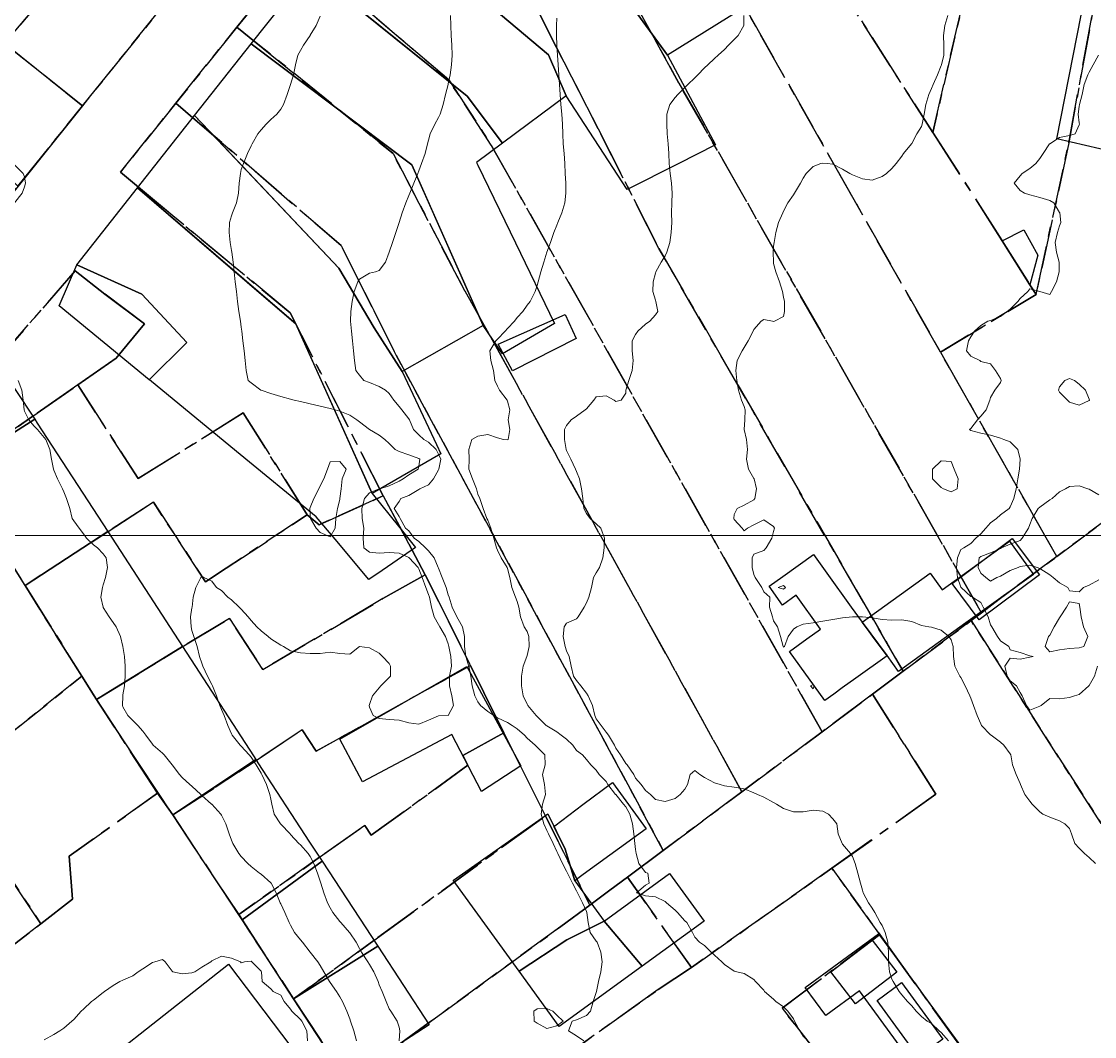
# Model space of a CAD drawing. Header units: centimetres. Extents: x 0 to 642158, y -847 to 649707.
# Drawn here: x 616499.1 to 616553.5, y 621662 to 621713.5 of the extents above; entities that cross this region are included whole.
import ezdxf

# ---------------------------------------------------------------- set-up
doc = ezdxf.new("R2010")
doc.units = ezdxf.units.CM
doc.header["$MEASUREMENT"] = 0
doc.linetypes.add('CENTERX2', pattern=[4, 2.5, -0.5, 0.5, -0.5])
doc.layers.add('MEV_grille', color=254, linetype='Continuous', lineweight=9)
doc.layers.add('WAL_topographie 0.5', color=253, linetype='Continuous', lineweight=20)
doc.layers.add('SPW_batiments', color=7, linetype='Continuous')
doc.layers.add('SPW_parcellaire cadastral', color=7, linetype='CENTERX2', lineweight=25, true_color=0xff0542)

# ---------------------------------------------------------------- blocks, each defined once
blk = doc.blocks.new('*U114')
at = {"layer": 'MEV_grille', "transparency": 33554687}
blk.add_lwpolyline([(-1338.461, 0), (1338.461, 0)], dxfattribs=at)
blk = doc.blocks.new('*U115')
at = {"layer": 'MEV_grille', "color": 0, "linetype": 'ByBlock', "lineweight": -2, "transparency": 16777216}
blk.add_blockref('*U114', (0, -700), dxfattribs=at)

msp = doc.modelspace()

# ---------------------------------------------------------------- linework, layer by layer
at = {"layer": 'SPW_batiments'}
for points in [[(616552.853, 621713.779), (616553.17, 621715.391), (616556.649, 621733.262), (616560.103, 621732.556), (616561.761, 621732.217), (616558.727, 621712.8), (616555.925, 621713.267), (616554.528, 621706.818), (616551.619, 621707.497), (616552.853, 621713.779)], [(616535.625, 621714.082), (616531.872, 621711.747), (616528.166, 621716.844), (616520.03, 621724.053), (616523.893, 621728.942), (616530.909, 621722.001), (616531.907, 621720.24), (616535.625, 621714.082)], [(616534.294, 621707.192), (616532.401, 621706.236), (616529.815, 621704.93), (616526.727, 621709.688), (616525.828, 621711.764), (616516.512, 621719.601), (616519.241, 621723.055), (616520.03, 621724.053), (616528.166, 621716.844), (616531.872, 621711.747), (616534.294, 621707.192)], [(616526.727, 621709.688), (616523.494, 621707.282), (616521.698, 621709.672), (616513.742, 621716.095), (616516.512, 621719.601), (616525.828, 621711.764), (616526.727, 621709.688)], [(616510.757, 621712.318), (616512.34, 621714.321), (616512.963, 621715.11), (616513.742, 621716.095), (616514.392, 621715.57), (616519.814, 621711.193), (616521.698, 621709.672), (616523.494, 621707.282), (616522.182, 621706.305), (616522.253, 621706.159), (616524.159, 621702.224), (616526.138, 621698.137), (616523.497, 621696.6), (616522.519, 621698.029), (616519.673, 621704.437), (616518.895, 621706.189), (616510.757, 621712.318)], [(616502.196, 621709.176), (616495.097, 621700.326), (616491.895, 621696.444), (616488.173, 621701.382), (616486.896, 621703.075), (616491.008, 621706.955), (616492.746, 621705.525), (616498.301, 621712.298), (616502.196, 621709.176)], [(616518.413, 621695.692), (616516.993, 621697.917), (616515.2, 621700.941), (616507.883, 621708.681), (616510.757, 621712.318), (616518.895, 621706.189), (616522.519, 621698.029), (616518.413, 621695.692)], [(616513.018, 621698.113), (616513.016, 621698.115), (616513.009, 621698.121), (616504.982, 621705.01), (616507.883, 621708.681), (616508.614, 621707.907), (616515.2, 621700.941), (616516.993, 621697.917), (616518.413, 621695.692), (616520.151, 621691.991), (616520.368, 621691.53), (616516.885, 621689.513), (616513.018, 621698.113)], [(616505.589, 621695.277), (616505.583, 621695.282), (616507.492, 621697.175), (616505.206, 621699.628), (616501.907, 621701.117), (616502.783, 621702.226), (616504.982, 621705.01), (616510.553, 621700.229), (616510.562, 621700.221), (616513.018, 621698.113), (616514.153, 621695.588), (616516.885, 621689.513), (616518.224, 621687.857), (616519.094, 621686.78), (616517.93, 621685.98), (616517.397, 621685.613), (616516.724, 621685.15), (616515.004, 621687.198), (616514.048, 621688.336), (616510.009, 621691.65), (616505.589, 621695.277)], [(616550.646, 621701.599), (616550.246, 621700.099), (616548.846, 621702.332), (616549.946, 621702.882), (616550.646, 621701.599)], [(616501.907, 621701.117), (616505.206, 621699.628), (616507.492, 621697.175), (616505.583, 621695.282), (616501.009, 621699.035), (616501.907, 621701.117)], [(616499.681, 621693.426), (616499.778, 621693.275), (616495.643, 621690.64), (616495.517, 621690.827), (616495.429, 621690.957), (616491.797, 621696.325), (616491.895, 621696.444), (616495.097, 621700.326), (616499.681, 621693.426)], [(616527.23, 621697.38), (616523.997, 621695.729), (616523.28, 621697.079), (616526.68, 621698.597), (616527.23, 621697.38)], [(616499.902, 621693.086), (616503.479, 621687.576), (616499.281, 621684.842), (616495.723, 621690.513), (616495.643, 621690.64), (616499.778, 621693.275), (616499.902, 621693.086)], [(616507.265, 621681.744), (616502.912, 621679.058), (616502.792, 621679.249), (616499.281, 621684.842), (616503.479, 621687.576), (616507.265, 621681.744)], [(616545.791, 621684.63), (616547.124, 621685.59), (616549.213, 621687.094), (616550.427, 621685.408), (616548.185, 621683.793), (616547.005, 621682.944), (616543.589, 621680.484), (616543.012, 621681.286), (616543.001, 621681.279), (616542.353, 621682.154), (616542.091, 621682.509), (616541.736, 621682.988), (616545.185, 621685.472), (616545.791, 621684.63)], [(616550.731, 621685.382), (616547.681, 621683.099), (616546.298, 621684.949), (616549.348, 621687.232), (616550.731, 621685.382)], [(616537.71, 621685.302), (616539.264, 621686.421), (616539.947, 621685.473), (616541.186, 621683.752), (616541.736, 621682.988), (616543.001, 621681.279), (616541.425, 621680.143), (616540.732, 621679.645), (616540.303, 621679.335), (616539.854, 621679.012), (616538.061, 621681.502), (616538.939, 621682.134), (616539.632, 621682.633), (616538.393, 621684.354), (616537.7, 621683.855), (616537.017, 621684.804), (616537.71, 621685.302)], [(616510.865, 621676.199), (616510.988, 621676.01), (616506.774, 621673.204), (616504.297, 621676.958), (616502.995, 621678.933), (616502.912, 621679.058), (616507.265, 621681.744), (616510.865, 621676.199)], [(616524.431, 621675.696), (616522.432, 621674.396), (616520.932, 621677.279), (616516.399, 621674.878), (616515.249, 621677.045), (616521.682, 621680.729), (616524.431, 621675.696)], [(616511.094, 621675.849), (616513.716, 621671.828), (616514.349, 621670.86), (616510.289, 621667.893), (616510.165, 621668.081), (616508.786, 621670.163), (616507.683, 621671.828), (616506.774, 621673.204), (616510.988, 621676.01), (616511.094, 621675.849)], [(616530.781, 621672.493), (616527.594, 621670.18), (616527.384, 621670.027), (616527.167, 621669.87), (616526.681, 621671.474), (616526.109, 621672.623), (616526.148, 621672.652), (616527.577, 621673.728), (616529.069, 621674.851), (616530.781, 621672.493)], [(616521.009, 621669.902), (616525.795, 621673.254), (616526.681, 621671.474), (616527.167, 621669.87), (616528.654, 621667.82), (616526.764, 621666.865), (616524.347, 621665.275), (616520.995, 621669.893), (616521.009, 621669.902)], [(616517.178, 621666.542), (616512.903, 621663.879), (616510.394, 621667.732), (616510.289, 621667.893), (616514.349, 621670.86), (616517.178, 621666.542)], [(616528.654, 621667.82), (616531.971, 621670.228), (616533.724, 621667.813), (616530.584, 621665.534), (616528.654, 621667.82)], [(616528.654, 621667.82), (616530.584, 621665.534), (616530.581, 621665.532), (616526.377, 621662.48), (616524.347, 621665.275), (616526.764, 621666.865), (616528.654, 621667.82)], [(616540.555, 621665.705), (616542.562, 621667.177), (616543.609, 621665.749), (616546.915, 621661.238), (616544.908, 621659.767), (616541.601, 621664.279), (616539.894, 621663.029), (616538.849, 621664.455), (616540.555, 621665.705)], [(616519.784, 621662.562), (616515.551, 621659.812), (616512.903, 621663.879), (616517.178, 621666.542), (616519.784, 621662.562)], [(616543.5, 621665.232), (616541.401, 621663.632), (616540.15, 621665.248), (616542.25, 621666.849), (616543.5, 621665.232)], [(616514.551, 621659.096), (616504.952, 621651.744), (616500.084, 621658.135), (616509.601, 621665.628), (616514.551, 621659.096)], [(616545.834, 621661.832), (616544.584, 621660.932), (616542.501, 621663.799), (616543.733, 621664.699), (616545.834, 621661.832)]]:
    msp.add_lwpolyline(points, dxfattribs=at)
at = {"layer": 'SPW_parcellaire cadastral'}
for points in [[(616511.696, 621741.784), (616509.883, 621732.124), (616507.99, 621729.738), (616507.99, 621729.791), (616505.044, 621726.026), (616501.864, 621722.923), (616501.864, 621722.87), (616499.845, 621721.025), (616503.245, 621718.259), (616498.246, 621712.342), (616495.319, 621708.767), (616492.747, 621705.525), (616491.029, 621706.975), (616485.196, 621711.874), (616504.286, 621732.783), (616505.051, 621732.574), (616506.782, 621742.705), (616511.696, 621741.784)], [(616503.245, 621718.259), (616511.09, 621727.505), (616511.519, 621728.073), (616513.806, 621731.339), (616515.628, 621741.047), (616520.701, 621740.095), (616519.104, 621730.227), (616515.111, 621725.2), (616502.196, 621709.176), (616498.246, 621712.342), (616503.245, 621718.259)], [(616545.322, 621707.828), (616540.087, 621716.01), (616540.877, 621719.476), (616542.437, 621726.294), (616544.507, 621735.311), (616550.571, 621734.033), (616548.477, 621723.316), (616548.062, 621720.886), (616547.344, 621716.578), (616545.322, 621707.828)], [(616556.836, 621732.714), (616552.221, 621707.297), (616550.558, 621699.61), (616550.247, 621700.099), (616548.846, 621702.331), (616545.322, 621707.828), (616547.344, 621716.578), (616548.062, 621720.886), (616548.477, 621723.316), (616550.571, 621734.033), (616556.836, 621732.714)], [(616522.713, 621728.95), (616525.979, 621733.014), (616526.297, 621732.73), (616532.281, 621727.388), (616534.084, 621725.778), (616536.877, 621721.08), (616538.078, 621719.047), (616540.087, 621716.01), (616545.322, 621707.828), (616548.846, 621702.331), (616550.247, 621700.099), (616550.558, 621699.61), (616545.71, 621696.678), (616536.025, 621713.768), (616532.539, 621719.992), (616531.231, 621722.327), (616523.643, 621728.279), (616522.713, 621728.95)], [(616556.836, 621732.714), (616563, 621731.416), (616558.728, 621712.499), (616554.03, 621693.449), (616556.348, 621689.849), (616555.225, 621689.011), (616551.607, 621686.309), (616545.71, 621696.678), (616550.558, 621699.61), (616552.221, 621707.297), (616556.836, 621732.714)], [(616522.713, 621728.95), (616523.643, 621728.279), (616531.231, 621722.327), (616532.539, 621719.992), (616536.025, 621713.768), (616545.71, 621696.678), (616551.607, 621686.309), (616548.694, 621684.158), (616547.797, 621683.459), (616532.446, 621710.329), (616528.122, 621718.178), (616520.421, 621724.221), (616519.496, 621724.946), (616522.713, 621728.95)], [(616513.135, 621717.032), (616510.024, 621713.162), (616506.924, 621709.305), (616504.116, 621705.812), (616505.132, 621704.964), (616512.724, 621698.68), (616517.448, 621689.395), (616514.198, 621687.927), (616513.599, 621688.428), (616510.35, 621693.601), (616505.015, 621690.264), (616501.953, 621695.019), (616503.906, 621696.374), (616505.339, 621698.12), (616503.336, 621699.622), (616501.832, 621700.799), (616497.806, 621696.179), (616495.09, 621700.334), (616496.64, 621702.292), (616498.922, 621705.099), (616502.196, 621709.176), (616515.111, 621725.2)], [(616543.82, 621680.494), (616531.43, 621701.946), (616528.344, 621708.011), (616526.24, 621712.142), (616525.208, 621714.174), (616517.234, 621720.206), (616516.271, 621720.935), (616519.496, 621724.946), (616520.421, 621724.221), (616528.122, 621718.178), (616532.446, 621710.329), (616547.797, 621683.459), (616547.268, 621683.063), (616543.82, 621680.494)], [(616543.82, 621680.494), (616542.259, 621679.328), (616539.713, 621677.426), (616522.929, 621707.178), (616520.774, 621710.489), (616514.069, 621716.22), (616513.135, 621717.032), (616516.271, 621720.935), (616517.234, 621720.206), (616525.208, 621714.174), (616526.24, 621712.142), (616528.344, 621708.011), (616531.43, 621701.946), (616543.82, 621680.494)], [(616513.135, 621717.032), (616514.069, 621716.22), (616520.774, 621710.489), (616522.929, 621707.178), (616539.713, 621677.426), (616535.639, 621674.385), (616523.071, 621697.142), (616521.587, 621699.797), (616517.947, 621706.761), (616511.013, 621712.371), (616510.024, 621713.162), (616513.135, 621717.032)], [(616535.639, 621674.385), (616531.652, 621671.408), (616518.102, 621696.534), (616516.883, 621698.964), (616516.498, 621699.73), (616515.316, 621702.087), (616507.918, 621708.472), (616506.924, 621709.305), (616510.024, 621713.162), (616511.013, 621712.371), (616517.947, 621706.761), (616521.587, 621699.797), (616523.071, 621697.142), (616535.639, 621674.385)], [(616498.922, 621705.099), (616495.319, 621708.767), (616498.246, 621712.342), (616502.196, 621709.176), (616498.922, 621705.099)], [(616519.579, 621685.377), (616518.751, 621686.953), (616517.448, 621689.395), (616512.724, 621698.68), (616505.132, 621704.964), (616504.116, 621705.812), (616506.924, 621709.305), (616507.918, 621708.472), (616515.316, 621702.087), (616516.498, 621699.73), (616516.883, 621698.964), (616518.102, 621696.534), (616531.652, 621671.408), (616529.838, 621670.055), (616528.936, 621669.383), (616527.934, 621668.629), (616526.314, 621671.865), (616525.675, 621673.162), (616524.418, 621675.679), (616523.572, 621677.375), (616522.555, 621679.416), (616521.874, 621680.786), (616520.274, 621684.012), (616519.579, 621685.377)], [(616491.798, 621696.325), (616495.09, 621700.334), (616497.806, 621696.179), (616501.832, 621700.799), (616503.336, 621699.622), (616505.339, 621698.12), (616503.906, 621696.374), (616501.953, 621695.019), (616499.681, 621693.426), (616495.643, 621690.639), (616495.431, 621690.958), (616492.951, 621694.62), (616491.798, 621696.325)], [(616495.643, 621690.639), (616499.681, 621693.426), (616501.953, 621695.019), (616505.015, 621690.264), (616510.35, 621693.601), (616513.599, 621688.428), (616509.482, 621685.727), (616508.431, 621685.038), (616505.79, 621689.079), (616503.443, 621687.552), (616499.281, 621684.842), (616495.643, 621690.639)], [(616480.306, 621667.153), (616478.755, 621669.624), (616475.915, 621674.149), (616483.286, 621680.594), (616483.864, 621681.033), (616485.438, 621682.227), (616486.142, 621682.762), (616495.431, 621690.958), (616495.643, 621690.639), (616499.281, 621684.842), (616502.164, 621680.248), (616495.33, 621674.758), (616493.414, 621673.219), (616488.674, 621669.343), (616482.385, 621664.123), (616482.445, 621664.043), (616482.315, 621663.953), (616481.73, 621664.884), (616486.755, 621669.227), (616485.053, 621671.45), (616480.306, 621667.153)], [(616502.912, 621679.057), (616502.164, 621680.248), (616499.281, 621684.842), (616503.443, 621687.552), (616505.79, 621689.079), (616508.431, 621685.038), (616509.482, 621685.727), (616513.599, 621688.428), (616514.198, 621687.927), (616517.448, 621689.395), (616518.751, 621686.953), (616519.579, 621685.377), (616517.432, 621684.178), (616511.34, 621680.586), (616509.653, 621683.168), (616507.247, 621681.732), (616502.912, 621679.057)], [(616587.58, 621643.339), (616584.554, 621639.579), (616581.255, 621635.458), (616577.437, 621638.685), (616573.636, 621641.985), (616568.953, 621649.184), (616547.268, 621683.063), (616547.797, 621683.459), (616548.694, 621684.158), (616551.607, 621686.309), (616555.225, 621689.011), (616575.938, 621656.507), (616577.209, 621654.527), (616578.576, 621652.397), (616580.29, 621649.728), (616587.58, 621643.339)], [(616502.912, 621679.057), (616507.247, 621681.732), (616509.653, 621683.168), (616511.34, 621680.586), (616517.432, 621684.178), (616519.579, 621685.377), (616520.274, 621684.012), (616521.874, 621680.786), (616514.047, 621676.443), (616513.336, 621677.531), (616511.012, 621675.974), (616506.775, 621673.204), (616506.004, 621674.315), (616502.912, 621679.057)], [(616543.82, 621680.494), (616547.268, 621683.063), (616568.953, 621649.184), (616573.636, 621641.985), (616577.437, 621638.685), (616581.255, 621635.458), (616578.01, 621631.402), (616574.746, 621627.385), (616566.804, 621633.334), (616563.154, 621638.684), (616542.63, 621667.137), (616540.203, 621670.501), (616545.479, 621674.256), (616542.259, 621679.328), (616543.82, 621680.494)], [(616510.118, 621668.151), (616506.775, 621673.204), (616511.012, 621675.974), (616513.336, 621677.531), (616514.047, 621676.443), (616521.874, 621680.786), (616522.555, 621679.416), (616523.572, 621677.375), (616521.49, 621676.225), (616521.746, 621675.729), (616516.837, 621672.174), (616516.509, 621672.676), (616514.221, 621671.056), (616510.118, 621668.151)], [(616500.089, 621667.688), (616495.33, 621674.758), (616502.164, 621680.248), (616502.912, 621679.057), (616506.004, 621674.315), (616501.524, 621671.118), (616501.694, 621668.925), (616500.089, 621667.688)], [(616539.713, 621677.426), (616542.259, 621679.328), (616545.479, 621674.256), (616540.203, 621670.501), (616533.076, 621665.469), (616529.838, 621670.055), (616531.652, 621671.408), (616535.639, 621674.385), (616539.713, 621677.426)], [(616510.118, 621668.151), (616514.221, 621671.056), (616516.509, 621672.676), (616516.837, 621672.174), (616521.746, 621675.729), (616521.49, 621676.225), (616523.572, 621677.375), (616524.418, 621675.679), (616525.675, 621673.162), (616516.979, 621666.844), (616512.903, 621663.878), (616510.118, 621668.151)], [(616500.089, 621667.688), (616491.173, 621660.822), (616490.285, 621662.744), (616497.264, 621668.444), (616493.414, 621673.219), (616495.33, 621674.758), (616500.089, 621667.688)], [(616490.916, 621651.237), (616488.235, 621655.156), (616492.346, 621658.284), (616491.173, 621660.822), (616500.089, 621667.688), (616501.694, 621668.925), (616501.524, 621671.118), (616506.004, 621674.315), (616506.775, 621673.204), (616510.118, 621668.151), (616512.903, 621663.878), (616515.67, 621659.671), (616512.558, 621656.596), (616508.882, 621653.762), (616505.346, 621651.059), (616504.86, 621651.688), (616500.052, 621658.176), (616490.916, 621651.237)], [(616515.67, 621659.671), (616512.903, 621663.878), (616516.979, 621666.844), (616525.675, 621673.162), (616526.314, 621671.865), (616527.934, 621668.629), (616526.453, 621667.548), (616519.733, 621662.64), (616515.67, 621659.671)], [(616540.151, 621660.248), (616521.646, 621646.305), (616510.804, 621638.727), (616502.747, 621633.372), (616501.986, 621632.866), (616497.677, 621639.393), (616498.457, 621639.991), (616508.187, 621647.452), (616511.626, 621650.063), (616515.276, 621652.834), (616515.386, 621652.917), (616531.395, 621664.352), (616533.076, 621665.469), (616540.203, 621670.501), (616542.63, 621667.137), (616537.684, 621663.398), (616540.151, 621660.248)], [(616508.882, 621653.762), (616512.558, 621656.596), (616515.67, 621659.671), (616519.733, 621662.64), (616526.453, 621667.548), (616527.934, 621668.629), (616528.936, 621669.383), (616529.838, 621670.055), (616533.076, 621665.469), (616531.395, 621664.352), (616515.386, 621652.917), (616515.276, 621652.834), (616511.626, 621650.063), (616508.882, 621653.762)], [(616542.652, 621657.064), (616540.151, 621660.248), (616537.684, 621663.398), (616542.63, 621667.137), (616563.154, 621638.684), (616566.804, 621633.334), (616574.746, 621627.385), (616571.778, 621623.733), (616563.956, 621629.766), (616560.439, 621634.363), (616557.887, 621637.7), (616546.164, 621652.587), (616542.652, 621657.064)]]:
    msp.add_lwpolyline(points, dxfattribs=at)
at = {"layer": 'WAL_topographie 0.5'}
for points in [[(616514.25, 621713.724), (616514.054, 621713.25), (616513.75, 621712.767), (616513.738, 621712.75), (616513.398, 621712.25), (616513.25, 621711.99), (616513.125, 621711.75), (616512.995, 621711.25), (616512.894, 621710.75), (616512.75, 621710.25), (616512.75, 621710.25), (616512.58, 621709.75), (616512.386, 621709.25), (616512.25, 621709), (616512.05, 621708.75), (616511.75, 621708.477), (616511.516, 621708.25), (616511.25, 621707.967), (616511.095, 621707.75), (616510.794, 621707.25), (616510.75, 621707.155), (616510.569, 621706.75), (616510.354, 621706.25), (616510.25, 621705.938), (616510.203, 621705.75), (616510.141, 621705.25), (616510.106, 621704.75), (616510.005, 621704.25), (616509.8, 621703.75), (616509.75, 621703.594), (616509.66, 621703.25), (616509.634, 621702.75), (616509.681, 621702.25), (616509.75, 621701.833), (616509.764, 621701.75), (616509.833, 621701.25), (616509.889, 621700.75), (616509.944, 621700.25), (616510, 621699.75), (616510.056, 621699.25), (616510.125, 621698.75), (616510.208, 621698.25), (616510.25, 621697.95), (616510.278, 621697.75), (616510.333, 621697.25), (616510.389, 621696.75), (616510.444, 621696.25), (616510.5, 621695.75), (616510.603, 621695.25), (616510.75, 621695.128), (616511.242, 621694.75), (616511.25, 621694.747), (616511.75, 621694.587), (616512.25, 621694.44), (616512.75, 621694.299), (616512.929, 621694.25), (616513.25, 621694.175), (616513.75, 621694.058), (616514.25, 621693.94), (616514.75, 621693.818), (616515.012, 621693.75), (616515.25, 621693.683), (616515.75, 621693.487), (616516.112, 621693.25), (616516.25, 621693.141), (616516.75, 621692.756), (616516.759, 621692.75), (616517.25, 621692.469), (616517.523, 621692.25), (616517.75, 621692.04), (616518.048, 621691.75), (616518.25, 621691.642), (616518.75, 621691.475), (616519.25, 621691.292), (616519.297, 621691.25), (616519.25, 621690.904), (616519.225, 621690.75), (616518.75, 621690.452), (616518.465, 621690.25), (616518.25, 621690.142), (616517.75, 621689.906), (616517.272, 621689.75), (616517.25, 621689.741), (616516.75, 621689.552), (616516.494, 621689.25), (616516.37, 621688.75), (616516.387, 621688.25), (616516.469, 621687.75), (616516.438, 621687.25), (616516.466, 621686.75), (616516.75, 621686.543), (616517.25, 621686.49), (616517.75, 621686.519), (616518.25, 621686.483), (616518.75, 621686.259), (616518.762, 621686.25), (616519.213, 621685.75), (616519.25, 621685.683), (616519.422, 621685.25), (616519.612, 621684.75), (616519.75, 621684.387), (616519.793, 621684.25), (616519.899, 621683.75), (616520.039, 621683.25), (616520.25, 621682.865), (616520.315, 621682.75), (616520.607, 621682.25), (616520.75, 621681.887), (616520.781, 621681.75), (616520.88, 621681.25), (616520.917, 621680.75), (616520.812, 621680.25), (616520.818, 621679.75), (616520.934, 621679.25), (616521.01, 621678.75), (616520.75, 621678.25), (616520.75, 621678.25), (616520.25, 621678.227), (616519.75, 621678.018), (616519.25, 621677.808), (616518.75, 621677.878), (616518.25, 621678.02), (616517.75, 621678.039), (616517.25, 621678.098), (616516.932, 621678.25), (616516.75, 621678.679), (616516.73, 621678.75), (616516.75, 621678.803), (616516.902, 621679.25), (616517.25, 621679.656), (616517.323, 621679.75), (616517.75, 621680.171), (616517.813, 621680.25), (616517.818, 621680.75), (616517.75, 621680.894), (616517.414, 621681.25), (616517.25, 621681.408), (616516.75, 621681.69), (616516.25, 621681.75), (616515.75, 621681.365), (616515.25, 621681.387), (616514.75, 621681.456), (616514.25, 621681.396), (616513.75, 621681.398), (616513.25, 621681.423), (616512.75, 621681.53), (616512.387, 621681.75), (616512.25, 621681.823), (616511.75, 621682.142), (616511.608, 621682.25), (616511.25, 621682.544), (616511.036, 621682.75), (616510.75, 621683.074), (616510.595, 621683.25), (616510.25, 621683.649), (616510.145, 621683.75), (616509.75, 621684.12), (616509.568, 621684.25), (616509.25, 621684.589), (616508.994, 621684.75), (616508.75, 621685.067), (616508.357, 621685.25), (616508.25, 621685.322), (616508.194, 621685.25), (616507.946, 621684.75), (616507.815, 621684.25), (616507.765, 621683.75), (616507.75, 621683.704), (616507.672, 621683.25), (616507.709, 621682.75), (616507.75, 621682.57), (616507.846, 621682.25), (616508.008, 621681.75), (616508.131, 621681.25), (616508.25, 621680.911), (616508.303, 621680.75), (616508.535, 621680.25), (616508.75, 621679.824), (616508.792, 621679.75), (616508.988, 621679.25), (616509.165, 621678.75), (616509.25, 621678.561), (616509.39, 621678.25), (616509.561, 621677.75), (616509.75, 621677.321), (616509.786, 621677.25), (616510.196, 621676.75), (616510.25, 621676.692), (616510.65, 621676.25), (616510.75, 621676.136), (616510.998, 621675.75), (616511.25, 621675.322), (616511.289, 621675.25), (616511.531, 621674.75), (616511.704, 621674.25), (616511.75, 621674), (616511.798, 621673.75), (616511.919, 621673.25), (616512.246, 621672.75), (616512.25, 621672.745), (616512.723, 621672.25), (616512.75, 621672.22), (616513.177, 621671.75), (616513.25, 621671.684), (616513.646, 621671.25), (616513.75, 621671.099), (616513.93, 621670.75), (616514.109, 621670.25), (616514.25, 621669.842), (616514.281, 621669.75), (616514.445, 621669.25), (616514.622, 621668.75), (616514.75, 621668.491), (616514.888, 621668.25), (616515.25, 621667.804), (616515.296, 621667.75), (616515.736, 621667.25), (616515.75, 621667.232), (616516.081, 621666.75), (616516.25, 621666.429), (616516.341, 621666.25), (616516.665, 621665.75), (616516.75, 621665.619), (616516.97, 621665.25), (616517.189, 621664.75), (616517.25, 621664.591), (616517.391, 621664.25), (616517.591, 621663.75), (616517.75, 621663.373), (616517.834, 621663.25), (616518.155, 621662.75), (616518.25, 621662.441), (616518.292, 621662.25), (616518.253, 621661.75)], [(616520.857, 621713.75), (616520.88, 621713.25), (616520.903, 621712.75), (616520.931, 621712.25), (616520.94, 621711.75), (616520.914, 621711.25), (616520.85, 621710.75), (616520.75, 621710.288), (616520.74, 621710.25), (616520.608, 621709.75), (616520.495, 621709.25), (616520.342, 621708.75), (616520.25, 621708.577), (616520.061, 621708.25), (616519.828, 621707.75), (616519.75, 621707.442), (616519.702, 621707.25), (616519.57, 621706.75), (616519.394, 621706.25), (616519.25, 621705.875), (616519.202, 621705.75), (616519, 621705.25), (616518.798, 621704.75), (616518.75, 621704.625), (616518.6, 621704.25), (616518.417, 621703.75), (616518.25, 621703.25), (616518.25, 621703.25), (616518.083, 621702.75), (616517.917, 621702.25), (616517.75, 621701.75), (616517.75, 621701.75), (616517.564, 621701.25), (616517.25, 621700.815), (616517.05, 621700.75), (616516.75, 621700.68), (616516.25, 621700.391), (616516.158, 621700.25), (616515.972, 621699.75), (616515.866, 621699.25), (616515.801, 621698.75), (616515.795, 621698.25), (616515.835, 621697.75), (616515.889, 621697.25), (616515.944, 621696.75), (616516, 621696.25), (616516.056, 621695.75), (616516.25, 621695.509), (616516.471, 621695.25), (616516.75, 621695.138), (616517.25, 621694.935), (616517.558, 621694.75), (616517.75, 621694.588), (616517.987, 621694.25), (616518.25, 621693.922), (616518.392, 621693.75), (616518.75, 621693.304), (616518.777, 621693.25), (616518.985, 621692.75), (616519.25, 621692.484), (616519.509, 621692.25), (616519.75, 621692.108), (616520.127, 621691.75), (616520.25, 621691.504), (616520.364, 621691.25), (616520.261, 621690.75), (616520.25, 621690.719), (616520.001, 621690.25), (616519.75, 621689.954), (616519.299, 621689.75), (616519.25, 621689.715), (616518.75, 621689.415), (616518.341, 621689.25), (616518.25, 621689.099), (616517.997, 621688.75), (616518.25, 621688.339), (616518.313, 621688.25), (616518.586, 621687.75), (616518.75, 621687.616), (616519.019, 621687.25), (616519.25, 621687.074), (616519.596, 621686.75), (616519.75, 621686.6), (616520.036, 621686.25), (616520.24, 621685.75), (616520.25, 621685.716), (616520.435, 621685.25), (616520.633, 621684.75), (616520.75, 621684.374), (616520.799, 621684.25), (616520.951, 621683.75), (616521.18, 621683.25), (616521.25, 621683.132), (616521.467, 621682.75), (616521.567, 621682.25), (616521.564, 621681.75), (616521.645, 621681.25), (616521.75, 621680.858), (616521.789, 621680.75), (616521.887, 621680.25), (616521.956, 621679.75), (616522.097, 621679.25), (616522.25, 621678.939), (616522.38, 621678.75), (616522.75, 621678.447), (616523.055, 621678.25), (616523.25, 621678.14), (616523.75, 621677.89), (616523.995, 621677.75), (616524.25, 621677.572), (616524.611, 621677.25), (616524.75, 621677.105), (616525.148, 621676.75), (616525.25, 621676.643), (616525.643, 621676.25), (616525.66, 621675.75), (616525.525, 621675.25), (616525.632, 621674.75), (616525.685, 621674.25), (616525.521, 621673.75), (616525.455, 621673.25), (616525.602, 621672.75), (616525.75, 621672.417), (616525.834, 621672.25), (616526.066, 621671.75), (616526.25, 621671.359), (616526.306, 621671.25), (616526.548, 621670.75), (616526.75, 621670.351), (616526.802, 621670.25), (616527.043, 621669.75), (616527.25, 621669.361), (616527.309, 621669.25), (616527.555, 621668.75), (616527.75, 621668.306), (616527.772, 621668.25), (616527.837, 621667.75), (616527.942, 621667.25), (616528.25, 621666.799), (616528.292, 621666.75), (616528.478, 621666.25), (616528.561, 621665.75), (616528.491, 621665.25), (616528.363, 621664.75), (616528.257, 621664.25), (616528.25, 621664.204), (616528.094, 621663.75), (616527.96, 621663.25), (616527.75, 621663.033), (616527.25, 621662.815), (616527.028, 621662.75), (616526.846, 621662.25), (616527.25, 621662.006), (616527.617, 621661.75)], [(616535.741, 621713.75), (616535.739, 621713.25), (616535.455, 621712.75), (616535.25, 621712.534), (616534.966, 621712.25), (616534.75, 621712.039), (616534.444, 621711.75), (616534.25, 621711.575), (616533.908, 621711.25), (616533.75, 621711.096), (616533.404, 621710.75), (616533.25, 621710.596), (616532.895, 621710.25), (616532.75, 621710.105), (616532.395, 621709.75), (616532.25, 621709.597), (616531.99, 621709.25), (616531.832, 621708.75), (616531.826, 621708.25), (616531.857, 621707.75), (616531.892, 621707.25), (616531.928, 621706.75), (616531.958, 621706.25), (616532, 621705.75), (616532.061, 621705.25), (616532.1, 621704.75), (616532.091, 621704.25), (616532.076, 621703.75), (616532.083, 621703.25), (616532.057, 621702.75), (616531.978, 621702.25), (616531.833, 621701.75), (616531.75, 621701.571), (616531.551, 621701.25), (616531.269, 621700.75), (616531.25, 621700.685), (616531.145, 621700.25), (616531.126, 621699.75), (616531.25, 621699.321), (616531.272, 621699.25), (616531.368, 621698.75), (616531.25, 621698.575), (616530.965, 621698.25), (616530.75, 621698.109), (616530.36, 621697.75), (616530.25, 621697.578), (616530.082, 621697.25), (616530.073, 621696.75), (616530.126, 621696.25), (616530.072, 621695.75), (616529.901, 621695.25), (616529.761, 621694.75), (616529.75, 621694.607), (616529.523, 621694.25), (616529.25, 621694.18), (616529.167, 621694.25), (616528.75, 621694.458), (616528.25, 621694.417), (616528.125, 621694.25), (616527.75, 621693.806), (616527.688, 621693.75), (616527.25, 621693.427), (616526.981, 621693.25), (616526.75, 621692.956), (616526.641, 621692.75), (616526.649, 621692.25), (616526.731, 621691.75), (616526.75, 621691.687), (616526.956, 621691.25), (616527.2, 621690.75), (616527.25, 621690.631), (616527.405, 621690.25), (616527.509, 621689.75), (616527.566, 621689.25), (616527.625, 621688.75), (616527.75, 621688.496), (616527.937, 621688.25), (616528.25, 621687.977), (616528.477, 621687.75), (616528.678, 621687.25), (616528.653, 621686.75), (616528.583, 621686.25), (616528.422, 621685.75), (616528.25, 621685.488), (616528.107, 621685.25), (616528.007, 621684.75), (616527.878, 621684.25), (616527.75, 621683.972), (616527.647, 621683.75), (616527.344, 621683.25), (616527.25, 621683.15), (616526.75, 621682.927), (616526.633, 621682.75), (616526.568, 621682.25), (616526.683, 621681.75), (616526.75, 621681.538), (616526.884, 621681.25), (616526.973, 621680.75), (616527.1, 621680.25), (616527.25, 621680.029), (616527.471, 621679.75), (616527.75, 621679.38), (616527.848, 621679.25), (616528.063, 621678.75), (616528.173, 621678.25), (616528.25, 621678.084), (616528.494, 621677.75), (616528.75, 621677.401), (616528.878, 621677.25), (616529.178, 621676.75), (616529.25, 621676.587), (616529.485, 621676.25), (616529.75, 621675.821), (616529.817, 621675.75), (616530.166, 621675.25), (616530.25, 621675.075), (616530.523, 621674.75), (616530.75, 621674.45), (616531, 621674.25), (616531.25, 621673.981), (616531.75, 621673.883), (616532.25, 621674.032), (616532.508, 621674.25), (616532.75, 621674.517), (616532.885, 621674.75), (616533.02, 621675.25), (616533.25, 621675.457), (616533.5, 621675.25), (616533.75, 621675.101), (616534.25, 621674.835), (616534.539, 621674.75), (616534.75, 621674.683), (616535.25, 621674.623), (616535.75, 621674.523), (616536.25, 621674.335), (616536.429, 621674.25), (616536.75, 621674.1), (616537.25, 621673.835), (616537.391, 621673.75), (616537.75, 621673.538), (616538.25, 621673.356), (616538.75, 621673.366), (616539.25, 621673.44), (616539.75, 621673.394), (616540.033, 621673.25), (616540.25, 621673.012), (616540.462, 621672.75), (616540.524, 621672.25), (616540.723, 621671.75), (616540.75, 621671.729), (616541.152, 621671.25), (616541.25, 621671.097), (616541.382, 621670.75), (616541.518, 621670.25), (616541.661, 621669.75), (616541.75, 621669.387), (616541.784, 621669.25), (616542.057, 621668.75), (616542.25, 621668.485), (616542.386, 621668.25), (616542.654, 621667.75), (616542.75, 621667.592), (616542.903, 621667.25), (616543.042, 621666.75), (616543.07, 621666.25), (616543.068, 621665.75), (616543.123, 621665.25), (616543.25, 621664.873), (616543.307, 621664.75), (616543.61, 621664.25), (616543.75, 621664.081), (616544.043, 621663.75), (616544.25, 621663.526), (616544.485, 621663.25), (616544.75, 621662.985), (616545.039, 621662.75), (616545.25, 621662.621), (616545.651, 621662.25), (616545.75, 621662.167), (616546.123, 621661.75)], [(616546.092, 621713.75), (616545.927, 621713.25), (616545.857, 621712.75), (616545.877, 621712.25), (616545.875, 621711.75), (616545.762, 621711.25), (616545.75, 621711.215), (616545.565, 621710.75), (616545.336, 621710.25), (616545.25, 621710.051), (616545.114, 621709.75), (616544.968, 621709.25), (616544.882, 621708.75), (616544.78, 621708.25), (616544.75, 621708.136), (616544.509, 621707.75), (616544.25, 621707.267), (616544.237, 621707.25), (616543.835, 621706.75), (616543.75, 621706.615), (616543.471, 621706.25), (616543.25, 621706), (616542.972, 621705.75), (616542.75, 621705.596), (616542.25, 621705.41), (616541.75, 621705.467), (616541.25, 621705.675), (616541.109, 621705.75), (616540.75, 621705.959), (616540.25, 621706.212), (616539.964, 621706.25), (616539.75, 621706.275), (616539.635, 621706.25), (616539.25, 621706.107), (616538.903, 621705.75), (616538.75, 621705.511), (616538.617, 621705.25), (616538.307, 621704.75), (616538.25, 621704.657), (616537.975, 621704.25), (616537.75, 621703.841), (616537.709, 621703.75), (616537.491, 621703.25), (616537.365, 621702.75), (616537.274, 621702.25), (616537.25, 621702.05), (616537.226, 621701.75), (616537.236, 621701.25), (616537.25, 621701.173), (616537.355, 621700.75), (616537.544, 621700.25), (616537.691, 621699.75), (616537.75, 621699.475), (616537.795, 621699.25), (616537.803, 621698.75), (616537.75, 621698.487), (616537.3, 621698.25), (616537.25, 621698.239), (616537.194, 621698.25), (616536.75, 621698.337), (616536.617, 621698.25), (616536.25, 621697.827), (616536.213, 621697.75), (616535.954, 621697.25), (616535.75, 621696.917), (616535.645, 621696.75), (616535.394, 621696.25), (616535.325, 621695.75), (616535.388, 621695.25), (616535.469, 621694.75), (616535.626, 621694.25), (616535.75, 621693.926), (616535.8, 621693.75), (616535.796, 621693.25), (616535.75, 621692.75), (616535.877, 621692.25), (616535.921, 621691.75), (616535.881, 621691.25), (616535.975, 621690.75), (616536.25, 621690.279), (616536.263, 621690.25), (616536.379, 621689.75), (616536.29, 621689.25), (616536.25, 621689.192), (616535.75, 621688.921), (616535.4, 621688.75), (616535.25, 621688.45), (616535.227, 621688.25), (616535.25, 621688.185), (616535.659, 621687.75), (616535.75, 621687.625), (616535.926, 621687.75), (616536.25, 621687.928), (616536.75, 621688.176), (616537.25, 621687.838), (616537.286, 621687.75), (616537.25, 621687.583), (616537.156, 621687.25), (616536.864, 621686.75), (616536.75, 621686.621), (616536.25, 621686.432), (616536.155, 621686.25), (616536.157, 621685.75), (616536.25, 621685.402), (616536.311, 621685.25), (616536.653, 621684.75), (616536.75, 621684.531), (616537.05, 621684.25), (616537.042, 621683.75), (616537.188, 621683.25), (616537.25, 621683.053), (616537.452, 621682.75), (616537.589, 621682.25), (616537.735, 621681.75), (616537.75, 621681.72), (616537.794, 621681.75), (616537.988, 621682.25), (616538.25, 621682.629), (616538.425, 621682.75), (616538.75, 621682.875), (616539.25, 621682.954), (616539.75, 621683.042), (616540.25, 621683.122), (616540.75, 621683.206), (616541.25, 621683.25), (616541.25, 621683.25), (616541.75, 621683.25), (616541.75, 621683.25), (616542.25, 621683.208), (616542.75, 621683.127), (616543.25, 621683.093), (616543.75, 621683.108), (616544.25, 621683.023), (616544.75, 621682.816), (616545.113, 621682.75), (616545.25, 621682.73), (616545.75, 621682.579), (616546.129, 621682.25), (616546.25, 621682.093), (616546.353, 621681.75), (616546.378, 621681.25), (616546.441, 621680.75), (616546.699, 621680.25), (616546.75, 621680.183), (616546.968, 621679.75), (616547.195, 621679.25), (616547.25, 621679.121), (616547.391, 621678.75), (616547.573, 621678.25), (616547.75, 621677.826), (616547.788, 621677.75), (616548.25, 621677.277), (616548.284, 621677.25), (616548.75, 621676.892), (616548.919, 621676.75), (616549.25, 621676.308), (616549.281, 621676.25), (616549.369, 621675.75), (616549.545, 621675.25), (616549.75, 621674.804), (616549.776, 621674.75), (616549.993, 621674.25), (616550.25, 621673.904), (616550.355, 621673.75), (616550.75, 621673.355), (616550.91, 621673.25), (616551.25, 621673.096), (616551.75, 621672.915), (616552.022, 621672.75), (616552.25, 621672.512), (616552.349, 621672.25), (616552.522, 621671.75), (616552.75, 621671.52), (616553.012, 621671.25), (616553.25, 621671.053), (616553.574, 621670.75)], [(616526.25, 621713.625), (616526.229, 621713.25), (616526.23, 621712.75), (616526.25, 621712.25), (616526.25, 621712.25), (616526.284, 621711.75), (616526.323, 621711.25), (616526.357, 621710.75), (616526.392, 621710.25), (616526.43, 621709.75), (616526.463, 621709.25), (616526.5, 621708.75), (616526.533, 621708.25), (616526.551, 621707.75), (616526.581, 621707.25), (616526.627, 621706.75), (616526.654, 621706.25), (616526.677, 621705.75), (616526.706, 621705.25), (616526.718, 621704.75), (616526.661, 621704.25), (616526.5, 621703.75), (616526.298, 621703.25), (616526.25, 621703.125), (616526.106, 621702.75), (616525.924, 621702.25), (616525.75, 621701.75), (616525.75, 621701.75), (616525.59, 621701.25), (616525.443, 621700.75), (616525.308, 621700.25), (616525.25, 621700.058), (616525.161, 621699.75), (616524.898, 621699.25), (616524.75, 621699.066), (616524.529, 621698.75), (616524.25, 621698.435), (616524.103, 621698.25), (616523.75, 621697.878), (616523.638, 621697.75), (616523.25, 621697.343), (616523.165, 621697.25), (616522.854, 621696.75), (616522.912, 621696.25), (616523.049, 621695.75), (616523.105, 621695.25), (616523.25, 621694.952), (616523.343, 621694.75), (616523.731, 621694.25), (616523.75, 621694.189), (616523.873, 621693.75), (616523.789, 621693.25), (616523.864, 621692.75), (616523.786, 621692.25), (616523.75, 621692.227), (616523.55, 621692.25), (616523.25, 621692.336), (616522.75, 621692.508), (616522.25, 621692.423), (616521.943, 621692.25), (616521.792, 621691.75), (616521.813, 621691.25), (616521.799, 621690.75), (616521.976, 621690.25), (616522.174, 621689.75), (616522.25, 621689.485), (616522.347, 621689.25), (616522.518, 621688.75), (616522.711, 621688.25), (616522.75, 621688.163), (616522.91, 621687.75), (616523.052, 621687.25), (616523.198, 621686.75), (616523.25, 621686.636), (616523.423, 621686.25), (616523.734, 621685.75), (616523.75, 621685.713), (616523.863, 621685.25), (616523.966, 621684.75), (616524.16, 621684.25), (616524.25, 621684.029), (616524.321, 621683.75), (616524.409, 621683.25), (616524.603, 621682.75), (616524.75, 621682.505), (616524.827, 621682.25), (616524.844, 621681.75), (616524.75, 621681.296), (616524.727, 621681.25), (616524.552, 621680.75), (616524.462, 621680.25), (616524.468, 621679.75), (616524.553, 621679.25), (616524.75, 621678.817), (616524.782, 621678.75), (616525.206, 621678.25), (616525.25, 621678.207), (616525.716, 621677.75), (616525.75, 621677.724), (616526.25, 621677.429), (616526.481, 621677.25), (616526.75, 621677.051), (616527.066, 621676.75), (616527.25, 621676.474), (616527.557, 621676.25), (616527.75, 621676.016), (616527.973, 621675.75), (616528.25, 621675.478), (616528.394, 621675.25), (616528.75, 621674.91), (616528.843, 621674.75), (616529.233, 621674.25), (616529.25, 621674.235), (616529.643, 621673.75), (616529.75, 621673.615), (616529.951, 621673.25), (616530.088, 621672.75), (616530.161, 621672.25), (616530.206, 621671.75), (616530.25, 621671.461), (616530.272, 621671.25), (616530.418, 621670.75), (616530.75, 621670.283), (616530.87, 621670.25), (616530.941, 621669.75), (616530.75, 621669.639), (616530.298, 621669.25), (616530.75, 621669.109), (616531.25, 621669.056), (616531.75, 621668.816), (616531.813, 621668.75), (616532.25, 621668.374), (616532.378, 621668.25), (616532.75, 621667.84), (616532.84, 621667.75), (616533.127, 621667.25), (616533.25, 621667.007), (616533.487, 621666.75), (616533.75, 621666.575), (616534.086, 621666.25), (616534.25, 621666.099), (616534.623, 621665.75), (616534.75, 621665.618), (616535.25, 621665.281), (616535.375, 621665.25), (616535.75, 621665.171), (616536.25, 621664.86), (616536.326, 621664.75), (616536.75, 621664.311), (616536.794, 621664.25), (616537.25, 621663.867), (616537.367, 621663.75), (616537.75, 621663.479), (616537.968, 621663.25), (616538.25, 621662.866), (616538.314, 621662.75), (616538.572, 621662.25), (616538.75, 621661.989), (616538.982, 621661.75)], [(616553.721, 621711.75), (616553.45, 621711.25), (616553.25, 621710.891), (616553.177, 621710.75), (616552.997, 621710.25), (616552.895, 621709.75), (616552.765, 621709.25), (616552.75, 621709.139), (616552.692, 621708.75), (616552.75, 621708.312), (616552.758, 621708.25), (616552.75, 621708.217), (616552.538, 621707.75), (616552.25, 621707.669), (616551.75, 621707.565), (616551.25, 621707.256), (616551.244, 621707.25), (616550.911, 621706.75), (616550.75, 621706.51), (616550.554, 621706.25), (616550.25, 621705.996), (616549.854, 621705.75), (616549.75, 621705.627), (616549.455, 621705.25), (616549.75, 621704.879), (616549.979, 621704.75), (616550.25, 621704.662), (616550.75, 621704.531), (616551.25, 621704.366), (616551.461, 621704.25), (616551.75, 621703.765), (616551.759, 621703.75), (616551.808, 621703.25), (616551.75, 621703.083), (616551.647, 621702.75), (616551.524, 621702.25), (616551.595, 621701.75), (616551.728, 621701.25), (616551.722, 621700.75), (616551.594, 621700.25), (616551.345, 621699.75), (616551.25, 621699.607), (616550.75, 621699.75), (616550.75, 621699.75), (616550.25, 621699.887), (616550.135, 621699.75), (616549.75, 621699.401), (616549.631, 621699.25), (616549.25, 621698.869), (616549.09, 621698.75), (616548.75, 621698.496), (616548.25, 621698.295), (616548.115, 621698.25), (616547.75, 621698.029), (616547.434, 621697.75), (616547.25, 621697.458), (616547.134, 621697.25), (616547.038, 621696.75), (616547.25, 621696.475), (616547.7, 621696.25), (616547.75, 621696.214), (616548.25, 621696.083), (616548.5, 621695.75), (616548.75, 621695.35), (616548.796, 621695.25), (616548.75, 621695.15), (616548.464, 621694.75), (616548.25, 621694.375), (616548.212, 621694.25), (616548.023, 621693.75), (616547.75, 621693.434), (616547.591, 621693.25), (616547.25, 621692.809), (616547.191, 621692.75), (616547.25, 621692.702), (616547.75, 621692.58), (616548.25, 621692.472), (616548.75, 621692.324), (616548.929, 621692.25), (616549.25, 621692.128), (616549.639, 621691.75), (616549.75, 621691.25), (616549.75, 621691.25), (616549.75, 621691.25), (616549.722, 621690.75), (616549.636, 621690.25), (616549.544, 621689.75), (616549.435, 621689.25), (616549.25, 621688.833), (616549.197, 621688.75), (616548.75, 621688.435), (616548.55, 621688.25), (616548.25, 621688.029), (616548.018, 621687.75), (616547.75, 621687.468), (616547.507, 621687.25), (616547.25, 621686.969), (616546.9, 621686.75), (616546.75, 621686.664), (616546.581, 621686.25), (616546.521, 621685.75), (616546.567, 621685.25), (616546.75, 621684.761), (616546.764, 621684.75), (616547.25, 621684.288), (616547.338, 621684.25), (616547.75, 621683.981), (616547.883, 621683.75), (616548.121, 621683.25), (616548.25, 621682.855), (616548.311, 621682.75), (616548.607, 621682.25), (616548.75, 621682.039), (616549.173, 621681.75), (616549.25, 621681.583), (616549.75, 621681.438), (616550.25, 621681.279), (616550.417, 621681.25), (616550.25, 621681.214), (616549.75, 621681.107), (616549.25, 621681.155), (616548.976, 621680.75), (616549.089, 621680.25), (616549.25, 621680.012), (616549.564, 621679.75), (616549.75, 621679.425), (616549.847, 621679.25), (616550.07, 621678.75), (616550.25, 621678.519), (616550.75, 621678.72), (616550.809, 621678.75), (616551.25, 621679.107), (616551.75, 621679.091), (616552.25, 621679.159), (616552.5, 621679.25), (616552.75, 621679.317), (616553.231, 621679.75), (616553.25, 621679.779), (616553.517, 621680.25), (616553.681, 621680.75)], [(616498.75, 621706.184), (616499.184, 621705.75), (616499.25, 621705.571), (616499.312, 621705.25), (616499.25, 621705.063), (616499.14, 621704.75), (616498.75, 621704.25)], [(616498.931, 621695.25), (616499.119, 621694.75), (616499.193, 621694.25), (616499.233, 621693.75), (616499.25, 621693.693), (616499.475, 621693.25), (616499.75, 621692.92), (616499.909, 621692.75), (616500.25, 621692.354), (616500.333, 621692.25), (616500.546, 621691.75), (616500.623, 621691.25), (616500.725, 621690.75), (616500.75, 621690.687), (616500.936, 621690.25), (616501.179, 621689.75), (616501.25, 621689.59), (616501.39, 621689.25), (616501.554, 621688.75), (616501.677, 621688.25), (616501.75, 621688.118), (616502.021, 621687.75), (616502.25, 621687.466), (616502.401, 621687.25), (616502.75, 621686.909), (616502.964, 621686.75), (616503.25, 621686.455), (616503.401, 621686.25), (616503.465, 621685.75), (616503.361, 621685.25), (616503.25, 621684.879), (616503.212, 621684.75), (616503.133, 621684.25), (616503.239, 621683.75), (616503.25, 621683.73), (616503.549, 621683.25), (616503.75, 621682.961), (616503.9, 621682.75), (616504.125, 621682.25), (616504.25, 621681.75), (616504.25, 621681.75), (616504.324, 621681.25), (616504.358, 621680.75), (616504.365, 621680.25), (616504.326, 621679.75), (616504.25, 621679.3), (616504.241, 621679.25), (616504.226, 621678.75), (616504.25, 621678.686), (616504.504, 621678.25), (616504.75, 621677.996), (616505, 621677.75), (616505.25, 621677.459), (616505.401, 621677.25), (616505.75, 621676.793), (616505.787, 621676.75), (616506.25, 621676.341), (616506.34, 621676.25), (616506.744, 621675.75), (616506.75, 621675.743), (616507.116, 621675.25), (616507.25, 621675.111), (616507.646, 621674.75), (616507.75, 621674.66), (616508.193, 621674.25), (616508.25, 621674.197), (616508.744, 621673.75), (616508.75, 621673.745), (616509.21, 621673.25), (616509.25, 621673.194), (616509.474, 621672.75), (616509.634, 621672.25), (616509.75, 621671.934), (616509.822, 621671.75), (616510.128, 621671.25), (616510.25, 621671.096), (616510.574, 621670.75), (616510.75, 621670.594), (616511.176, 621670.25), (616511.25, 621670.196), (616511.75, 621669.767), (616511.764, 621669.75), (616512.025, 621669.25), (616512.225, 621668.75), (616512.25, 621668.697), (616512.463, 621668.25), (616512.681, 621667.75), (616512.75, 621667.615), (616512.953, 621667.25), (616513.25, 621666.868), (616513.347, 621666.75), (616513.75, 621666.25), (616513.75, 621666.25), (616514.125, 621665.75), (616514.25, 621665.561), (616514.437, 621665.25), (616514.719, 621664.75), (616514.75, 621664.702), (616515.071, 621664.25), (616515.25, 621663.982), (616515.382, 621663.75), (616515.609, 621663.25), (616515.75, 621662.868), (616515.791, 621662.75), (616515.952, 621662.25), (616516.095, 621661.75)], [(616553.263, 621694.25), (616553.25, 621694.231), (616552.75, 621693.992), (616552.25, 621694.139), (616552.156, 621694.25), (616551.75, 621694.656), (616551.693, 621694.75), (616551.75, 621694.917), (616552.023, 621695.25), (616552.25, 621695.346), (616552.5, 621695.25), (616552.75, 621695.065), (616553.065, 621694.75), (616553.25, 621694.296), (616553.263, 621694.25)], [(616515.007, 621687.75), (616514.75, 621687.313), (616514.25, 621687.531), (616514.05, 621687.75), (616513.759, 621688.25), (616513.75, 621688.438), (616513.732, 621688.75), (616513.75, 621688.802), (616513.922, 621689.25), (616514.186, 621689.75), (616514.25, 621689.904), (616514.438, 621690.25), (616514.628, 621690.75), (616514.75, 621691.117), (616515.25, 621691.133), (616515.569, 621690.75), (616515.36, 621690.25), (616515.315, 621689.75), (616515.256, 621689.25), (616515.25, 621689.215), (616515.125, 621688.75), (616515.05, 621688.25), (616515.007, 621687.75)], [(616546.25, 621689.596), (616546.558, 621689.75), (616546.604, 621690.25), (616546.398, 621690.75), (616546.25, 621691.141), (616545.75, 621691.164), (616545.311, 621690.75), (616545.303, 621690.25), (616545.75, 621689.814), (616545.869, 621689.75), (616546.25, 621689.596)], [(616553.75, 621685.131), (616553.25, 621684.858), (616552.961, 621684.75), (616552.75, 621684.515), (616552.25, 621684.571), (616552.164, 621684.75), (616551.75, 621684.976), (616551.42, 621685.25), (616551.25, 621685.384), (616550.75, 621685.712), (616550.607, 621685.75), (616550.25, 621685.882), (616549.75, 621685.8), (616549.656, 621685.75), (616549.25, 621685.599), (616548.75, 621685.319), (616548.571, 621685.25), (616548.25, 621685.063), (616548.013, 621685.25), (616547.75, 621685.477), (616547.628, 621685.75), (616547.681, 621686.25), (616547.75, 621686.319), (616548.25, 621686.505), (616548.75, 621686.726), (616548.803, 621686.75), (616549.25, 621686.935), (616549.75, 621687.132), (616549.855, 621687.25), (616550.173, 621687.75), (616550.25, 621687.932), (616550.365, 621688.25), (616550.671, 621688.75), (616550.75, 621688.821), (616551.25, 621689.19), (616551.371, 621689.25), (616551.75, 621689.588), (616552.05, 621689.75), (616552.25, 621689.871), (616552.75, 621689.892), (616553.191, 621689.75), (616553.25, 621689.734), (616553.75, 621689.442)], [(616537.85, 621684.75), (616537.75, 621684.656), (616537.477, 621684.75), (616537.75, 621684.838), (616537.85, 621684.75)], [(616552.981, 621681.75), (616552.75, 621681.675), (616552.25, 621681.657), (616551.75, 621681.574), (616551.25, 621681.484), (616551.015, 621681.75), (616551.191, 621682.25), (616551.25, 621682.333), (616551.483, 621682.75), (616551.75, 621683.21), (616551.78, 621683.25), (616552.103, 621683.75), (616552.25, 621684.013), (616552.75, 621683.929), (616552.786, 621683.75), (616552.854, 621683.25), (616552.97, 621682.75), (616553.179, 621682.25), (616552.981, 621681.75)], [(616539.25, 621679.611), (616539.299, 621679.75), (616539.25, 621679.824), (616539.111, 621679.75), (616539.25, 621679.611)], [(616500.25, 621661.796), (616500.75, 621662.068), (616501.05, 621662.25), (616501.25, 621662.383), (616501.657, 621662.75), (616501.75, 621662.826), (616502.128, 621663.25), (616502.25, 621663.36), (616502.66, 621663.75), (616502.75, 621663.817), (616503.25, 621664.201), (616503.316, 621664.25), (616503.75, 621664.557), (616504.087, 621664.75), (616504.25, 621664.827), (616504.75, 621665.048), (616505.014, 621665.25), (616505.25, 621665.402), (616505.75, 621665.713), (616505.861, 621665.75), (616506.25, 621665.875), (616506.39, 621665.75), (616506.75, 621665.276), (616506.779, 621665.25), (616507.25, 621665.142), (616507.75, 621665.198), (616507.901, 621665.25), (616508.25, 621665.48), (616508.7, 621665.75), (616508.75, 621665.808), (616509.25, 621666.034), (616509.75, 621665.935), (616510.204, 621665.75), (616510.25, 621665.7), (616510.417, 621665.75), (616510.75, 621665.79), (616510.785, 621665.75), (616511.25, 621665.285), (616511.272, 621665.25), (616511.306, 621664.75), (616511.75, 621664.387), (616511.865, 621664.25), (616512.25, 621664.065), (616512.417, 621663.75), (616512.75, 621663.355), (616512.809, 621663.25), (616513.25, 621662.831), (616513.32, 621662.75), (616513.57, 621662.25), (616513.616, 621661.75)], [(616526.25, 621662.513), (616526.571, 621662.75), (616526.25, 621663.05), (616526.05, 621663.25), (616525.75, 621663.391), (616525.25, 621663.375), (616525.094, 621663.25), (616525.111, 621662.75), (616525.25, 621662.639), (616525.75, 621662.367), (616526.25, 621662.513)]]:
    msp.add_lwpolyline(points, dxfattribs=at)

# ---------------------------------------------------------------- block references
at = {"layer": 'MEV_grille', "transparency": 33554687}
msp.add_blockref('*U115', (616669.481, 622387.381), dxfattribs=at)

doc.saveas('drawing.dxf')
